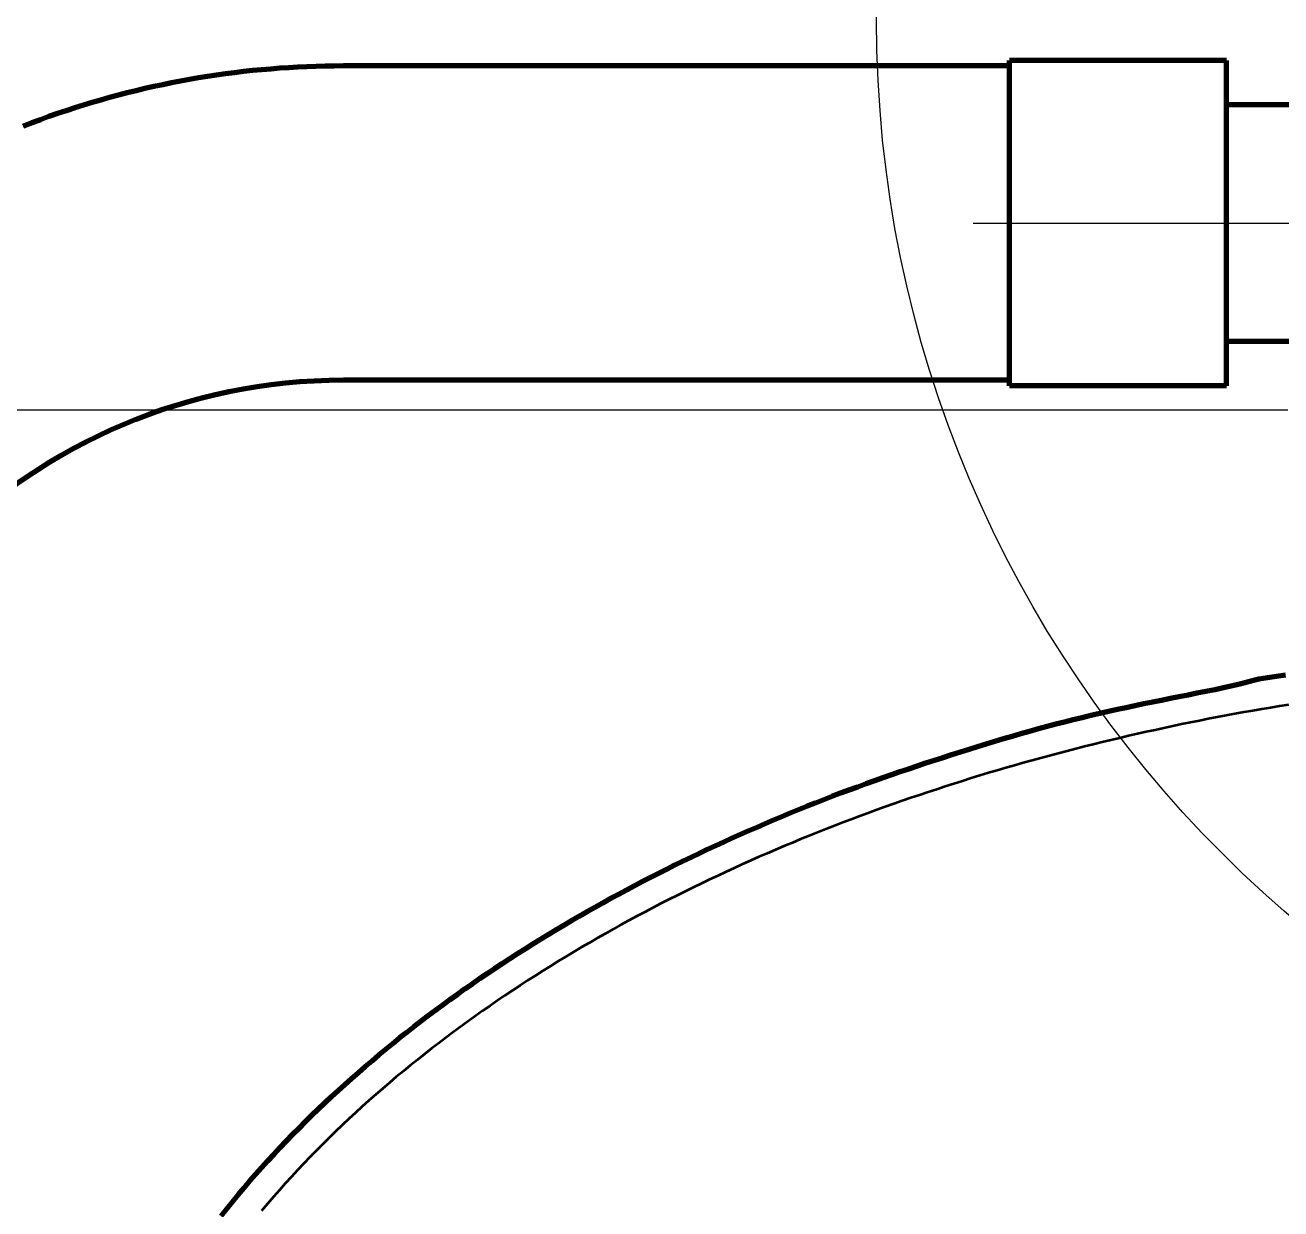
# Model space of a CAD drawing. Header units: millimetres. Extents: x 0 to 2208, y 0 to 420.
# Drawn here: x 87.77 to 101.66, y 224.63 to 237.74 of the extents above; entities that cross this region are included whole.
import ezdxf

# ---------------------------------------------------------------- set-up
doc = ezdxf.new("R2010")
doc.units = ezdxf.units.MM
doc.linetypes.add('IRAM-E-TRAZOS', pattern=[5, 4, -1])
doc.linetypes.add('IRAM-F-TRAZO-PUNTO', pattern=[20, 15, -2, 1, -2])
for name, color, linetype, lineweight in [('01-VISIBLE', 7, 'CONTINUOUS', 70), ('02-OCULTA', 4, 'IRAM-E-TRAZOS', 35), ('03-EJE', 1, 'IRAM-F-TRAZO-PUNTO', 18), ('04-COTA', 3, 'CONTINUOUS', 18), ('08-FINA', 5, 'CONTINUOUS', 18)]:
    doc.layers.add(name, color=color, linetype=linetype, lineweight=lineweight)
doc.styles.add('ISO3098', font='isocpeur.ttf')
doc.dimstyles.new('FLAMA-IRAM', dxfattribs={"dimtxt": 3.5, "dimasz": 3.5, "dimexe": 2, "dimexo": 1.5, "dimgap": 1, "dimtad": 1, "dimdec": 1, "dimtxsty": 'ISO3098', "dimblk": 'IRAM_FLECHA', "dimblk1": 'IRAM_FLECHA', "dimblk2": 'IRAM_FLECHA', "dimcen": 2.5, "dimclrd": 256, "dimclre": 256, "dimclrt": 256, "dimazin": 3, "dimtfac": 1, "dimtmove": 0, "dimatfit": 3, "dimlwd": 18, "dimlwe": 18})

# ---------------------------------------------------------------- blocks, each defined once
blk = doc.blocks.new('IRAM_FLECHA')
blk.add_solid([(0, 0), (-1, 0.125), (-1, -0.125)])

msp = doc.modelspace()

# ---------------------------------------------------------------- linework, layer by layer
at = {"layer": '01-VISIBLE'}
for p, q in [((101.058, 237.349), (98.658, 237.349)), ((98.658, 237.289), (91.288, 237.289)), ((102.638, 236.859), (101.058, 236.859)), ((102.838, 234.239), (101.058, 234.239)), ((98.658, 233.809), (91.288, 233.809)), ((101.058, 233.749), (98.658, 233.749))]:
    msp.add_line(p, q, dxfattribs=at)
for points in [[(98.658, 233.749), (98.658, 233.849), (98.658, 233.949), (98.658, 234.049), (98.658, 234.149), (98.658, 234.249), (98.658, 234.349), (98.658, 234.449), (98.658, 234.549), (98.658, 234.649), (98.658, 234.749), (98.658, 234.849), (98.658, 234.949), (98.658, 235.049), (98.658, 235.149), (98.658, 235.249), (98.658, 235.349), (98.658, 235.449), (98.658, 235.549), (98.658, 235.649), (98.658, 235.749), (98.658, 235.849), (98.658, 235.949), (98.658, 236.049), (98.658, 236.149), (98.658, 236.249), (98.658, 236.349), (98.658, 236.449), (98.658, 236.549), (98.658, 236.649), (98.658, 236.749), (98.658, 236.849), (98.658, 236.949), (98.658, 237.049), (98.658, 237.149), (98.658, 237.249), (98.658, 237.349)], [(101.058, 233.749), (101.058, 233.849), (101.058, 233.949), (101.058, 234.049), (101.058, 234.149), (101.058, 234.249), (101.058, 234.349), (101.058, 234.449), (101.058, 234.549), (101.058, 234.649), (101.058, 234.749), (101.058, 234.849), (101.058, 234.949), (101.058, 235.049), (101.058, 235.149), (101.058, 235.249), (101.058, 235.349), (101.058, 235.449), (101.058, 235.549), (101.058, 235.649), (101.058, 235.749), (101.058, 235.849), (101.058, 235.949), (101.058, 236.049), (101.058, 236.149), (101.058, 236.249), (101.058, 236.349), (101.058, 236.449), (101.058, 236.549), (101.058, 236.649), (101.058, 236.749), (101.058, 236.849), (101.058, 236.949), (101.058, 237.049), (101.058, 237.149), (101.058, 237.249), (101.058, 237.349)], [(91.288, 237.289), (91.187, 237.288), (91.087, 237.286), (90.986, 237.284), (90.885, 237.28), (90.785, 237.276), (90.684, 237.27), (90.584, 237.263), (90.484, 237.255), (90.383, 237.246), (90.283, 237.237), (90.183, 237.226), (90.083, 237.214), (89.983, 237.201), (89.884, 237.187), (89.784, 237.172), (89.685, 237.156), (89.586, 237.139), (89.487, 237.121), (89.388, 237.101), (89.289, 237.081), (89.191, 237.06), (89.093, 237.038), (88.995, 237.015), (88.897, 236.99), (88.8, 236.965), (88.702, 236.939), (88.605, 236.912), (88.509, 236.884), (88.413, 236.854), (88.316, 236.824), (88.221, 236.793), (88.125, 236.761), (88.03, 236.728), (87.936, 236.693), (87.841, 236.658), (87.747, 236.622)], [(89.936, 224.558), (89.998, 224.636), (90.061, 224.714), (90.124, 224.791), (90.189, 224.868), (90.254, 224.944), (90.319, 225.019), (90.386, 225.094), (90.453, 225.168), (90.521, 225.242), (90.589, 225.315), (90.658, 225.387), (90.727, 225.459), (90.798, 225.53), (90.868, 225.601), (90.94, 225.671), (91.012, 225.741), (91.084, 225.81), (91.157, 225.878), (91.23, 225.946), (91.305, 226.013), (91.379, 226.08), (91.454, 226.146), (91.53, 226.211), (91.606, 226.276), (91.682, 226.341), (91.759, 226.405), (91.837, 226.468), (91.914, 226.531), (91.993, 226.593), (92.072, 226.655), (92.151, 226.716), (92.23, 226.776), (92.31, 226.836), (92.391, 226.896), (92.471, 226.955), (92.553, 227.013), (92.634, 227.071), (92.716, 227.128), (92.798, 227.185), (92.881, 227.242), (92.964, 227.297), (93.047, 227.353), (93.131, 227.407), (93.215, 227.462), (93.3, 227.515), (93.384, 227.569), (93.469, 227.621), (93.555, 227.674), (93.64, 227.725), (93.726, 227.776), (93.812, 227.827), (93.899, 227.877), (93.985, 227.927), (94.073, 227.976), (94.16, 228.025), (94.247, 228.074), (94.335, 228.121), (94.423, 228.169), (94.512, 228.216), (94.6, 228.262), (94.689, 228.308), (94.778, 228.353), (94.868, 228.398), (94.957, 228.443), (95.047, 228.487), (95.137, 228.53), (95.227, 228.574), (95.318, 228.616), (95.408, 228.659), (95.499, 228.7), (95.59, 228.742), (95.681, 228.783), (95.773, 228.823), (95.865, 228.863), (95.956, 228.903), (96.048, 228.942), (96.141, 228.981), (96.233, 229.019), (96.325, 229.057), (96.418, 229.095), (96.511, 229.132), (96.604, 229.168), (96.698, 229.204), (96.791, 229.24), (96.885, 229.275), (96.979, 229.309), (97.073, 229.344), (97.167, 229.377), (97.261, 229.411), (97.355, 229.444), (97.45, 229.476), (97.545, 229.508), (97.639, 229.54), (97.734, 229.572), (97.829, 229.603), (97.925, 229.634), (98.02, 229.664), (98.115, 229.695), (98.211, 229.725), (98.306, 229.754), (98.402, 229.784), (98.497, 229.813), (98.593, 229.842), (98.689, 229.87), (98.785, 229.898), (98.881, 229.925), (98.978, 229.952), (99.074, 229.978), (99.171, 230.004), (99.268, 230.029), (99.365, 230.053), (99.462, 230.077), (99.559, 230.1), (99.657, 230.123), (99.754, 230.145), (99.852, 230.166), (99.95, 230.187), (100.047, 230.208), (100.145, 230.229), (100.243, 230.249), (100.341, 230.269), (100.439, 230.289), (100.537, 230.308), (100.635, 230.328), (100.733, 230.348), (100.831, 230.367), (100.929, 230.387), (101.027, 230.407), (101.125, 230.428), (101.223, 230.451), (101.319, 230.478), (101.416, 230.502), (101.515, 230.519), (101.613, 230.534), (101.712, 230.548)]]:
    msp.add_lwpolyline(points, dxfattribs=at)
msp.add_arc((91.288, 227.549), 6.26, 90, 180, dxfattribs=at)
at = {"layer": '02-OCULTA'}
for points in [[(98.658, 237.349), (98.658, 237.249), (98.658, 237.149), (98.658, 237.049), (98.658, 236.949), (98.658, 236.849), (98.658, 236.749), (98.658, 236.649), (98.658, 236.549), (98.658, 236.449), (98.658, 236.349), (98.658, 236.249), (98.658, 236.149), (98.658, 236.049), (98.658, 235.949), (98.658, 235.849), (98.658, 235.749), (98.658, 235.649), (98.658, 235.549), (98.658, 235.449), (98.658, 235.349), (98.658, 235.249), (98.658, 235.149), (98.658, 235.049), (98.658, 234.949), (98.658, 234.849), (98.658, 234.749), (98.658, 234.649), (98.658, 234.549), (98.658, 234.449), (98.658, 234.349), (98.658, 234.249), (98.658, 234.149), (98.658, 234.049), (98.658, 233.949), (98.658, 233.849), (98.658, 233.749)], [(101.058, 237.349), (101.058, 237.249), (101.058, 237.149), (101.058, 237.049), (101.058, 236.949), (101.058, 236.849), (101.058, 236.749), (101.058, 236.649), (101.058, 236.549), (101.058, 236.449), (101.058, 236.349), (101.058, 236.249), (101.058, 236.149), (101.058, 236.049), (101.058, 235.949), (101.058, 235.849), (101.058, 235.749), (101.058, 235.649), (101.058, 235.549), (101.058, 235.449), (101.058, 235.349), (101.058, 235.249), (101.058, 235.149), (101.058, 235.049), (101.058, 234.949), (101.058, 234.849), (101.058, 234.749), (101.058, 234.649), (101.058, 234.549), (101.058, 234.449), (101.058, 234.349), (101.058, 234.249), (101.058, 234.149), (101.058, 234.049), (101.058, 233.949), (101.058, 233.849), (101.058, 233.749)], [(98.658, 233.809), (98.658, 233.911), (98.658, 234.013), (98.658, 234.116), (98.658, 234.218), (98.658, 234.32), (98.658, 234.423), (98.658, 234.525), (98.658, 234.627), (98.658, 234.73), (98.658, 234.832), (98.658, 234.934), (98.658, 235.037), (98.658, 235.139), (98.658, 235.241), (98.658, 235.344), (98.658, 235.446), (98.658, 235.549), (98.658, 235.651), (98.658, 235.753), (98.658, 235.856), (98.658, 235.958), (98.658, 236.06), (98.658, 236.163), (98.658, 236.265), (98.658, 236.367), (98.658, 236.47), (98.658, 236.572), (98.658, 236.674), (98.658, 236.777), (98.658, 236.879), (98.658, 236.981), (98.658, 237.084), (98.658, 237.186), (98.658, 237.289)], [(98.658, 237.289), (98.658, 237.186), (98.658, 237.084), (98.658, 236.981), (98.658, 236.879), (98.658, 236.777), (98.658, 236.674), (98.658, 236.572), (98.658, 236.47), (98.658, 236.367), (98.658, 236.265), (98.658, 236.163), (98.658, 236.06), (98.658, 235.958), (98.658, 235.856), (98.658, 235.753), (98.658, 235.651), (98.658, 235.549), (98.658, 235.446), (98.658, 235.344), (98.658, 235.241), (98.658, 235.139), (98.658, 235.037), (98.658, 234.934), (98.658, 234.832), (98.658, 234.73), (98.658, 234.627), (98.658, 234.525), (98.658, 234.423), (98.658, 234.32), (98.658, 234.218), (98.658, 234.116), (98.658, 234.013), (98.658, 233.911), (98.658, 233.809)], [(101.058, 234.239), (101.058, 234.339), (101.058, 234.44), (101.058, 234.541), (101.058, 234.642), (101.058, 234.742), (101.058, 234.843), (101.058, 234.944), (101.058, 235.045), (101.058, 235.145), (101.058, 235.246), (101.058, 235.347), (101.058, 235.448), (101.058, 235.549), (101.058, 235.649), (101.058, 235.75), (101.058, 235.851), (101.058, 235.952), (101.058, 236.052), (101.058, 236.153), (101.058, 236.254), (101.058, 236.355), (101.058, 236.455), (101.058, 236.556), (101.058, 236.657), (101.058, 236.758), (101.058, 236.859)], [(101.058, 236.859), (101.058, 236.758), (101.058, 236.657), (101.058, 236.556), (101.058, 236.455), (101.058, 236.355), (101.058, 236.254), (101.058, 236.153), (101.058, 236.052), (101.058, 235.952), (101.058, 235.851), (101.058, 235.75), (101.058, 235.649), (101.058, 235.549), (101.058, 235.448), (101.058, 235.347), (101.058, 235.246), (101.058, 235.145), (101.058, 235.045), (101.058, 234.944), (101.058, 234.843), (101.058, 234.742), (101.058, 234.642), (101.058, 234.541), (101.058, 234.44), (101.058, 234.339), (101.058, 234.239)], [(101.746, 230.217), (101.647, 230.201), (101.548, 230.184), (101.449, 230.167), (101.351, 230.15), (101.252, 230.133), (101.153, 230.115), (101.055, 230.097), (100.956, 230.078), (100.858, 230.059), (100.76, 230.04), (100.661, 230.02), (100.563, 230), (100.465, 229.979), (100.367, 229.958), (100.269, 229.937), (100.171, 229.916), (100.074, 229.894), (99.976, 229.871), (99.878, 229.848), (99.781, 229.825), (99.683, 229.802), (99.586, 229.778), (99.489, 229.754), (99.392, 229.729), (99.295, 229.704), (99.198, 229.678), (99.101, 229.652), (99.004, 229.626), (98.908, 229.6), (98.811, 229.573), (98.715, 229.545), (98.619, 229.517), (98.522, 229.489), (98.426, 229.461), (98.33, 229.432), (98.235, 229.402), (98.139, 229.372), (98.043, 229.342), (97.948, 229.311), (97.853, 229.28), (97.758, 229.249), (97.663, 229.217), (97.568, 229.185), (97.473, 229.152), (97.378, 229.119), (97.284, 229.086), (97.19, 229.052), (97.096, 229.017), (97.002, 228.982), (96.908, 228.947), (96.814, 228.912), (96.721, 228.876), (96.627, 228.839), (96.534, 228.802), (96.441, 228.765), (96.348, 228.727), (96.256, 228.689), (96.163, 228.65), (96.071, 228.611), (95.979, 228.571), (95.887, 228.531), (95.796, 228.491), (95.704, 228.45), (95.613, 228.408), (95.522, 228.366), (95.431, 228.324), (95.34, 228.281), (95.25, 228.238), (95.16, 228.194), (95.07, 228.15), (94.98, 228.105), (94.891, 228.06), (94.801, 228.015), (94.713, 227.969), (94.624, 227.922), (94.535, 227.875), (94.447, 227.827), (94.359, 227.779), (94.272, 227.731), (94.184, 227.682), (94.097, 227.632), (94.01, 227.582), (93.924, 227.531), (93.838, 227.48), (93.752, 227.429), (93.666, 227.377), (93.581, 227.324), (93.496, 227.271), (93.411, 227.217), (93.327, 227.163), (93.243, 227.108), (93.159, 227.053), (93.076, 226.997), (92.993, 226.941), (92.911, 226.884), (92.829, 226.827), (92.747, 226.769), (92.665, 226.71), (92.584, 226.651), (92.504, 226.592), (92.424, 226.532), (92.344, 226.471), (92.264, 226.41), (92.186, 226.348), (92.107, 226.286), (92.029, 226.223), (91.952, 226.16), (91.874, 226.096), (91.798, 226.031), (91.722, 225.966), (91.646, 225.9), (91.571, 225.834), (91.496, 225.767), (91.422, 225.699), (91.349, 225.631), (91.276, 225.563), (91.203, 225.493), (91.132, 225.423), (91.06, 225.353), (90.99, 225.282), (90.92, 225.21), (90.851, 225.138), (90.782, 225.065), (90.714, 224.991), (90.646, 224.917), (90.58, 224.842), (90.514, 224.767), (90.448, 224.691), (90.384, 224.614)]]:
    msp.add_lwpolyline(points, dxfattribs=at)
at = {"layer": '03-EJE'}
msp.add_line((98.258, 235.549), (110.438, 235.549), dxfattribs=at)
at = {"layer": '08-FINA'}
msp.add_circle((110.238, 237.8), 13.05, dxfattribs=at)

# ---------------------------------------------------------------- dimensions: what is measured, and where the dimension line sits
at = {"layer": '04-COTA'}
msp.add_linear_dim(base=(68.288, 120.979), p1=(88.088, 120.979), p2=(103.238, 233.479), angle=90, dimstyle='FLAMA-IRAM', override={"dimlfac": 5}, dxfattribs=at).render()

doc.saveas('drawing.dxf')
